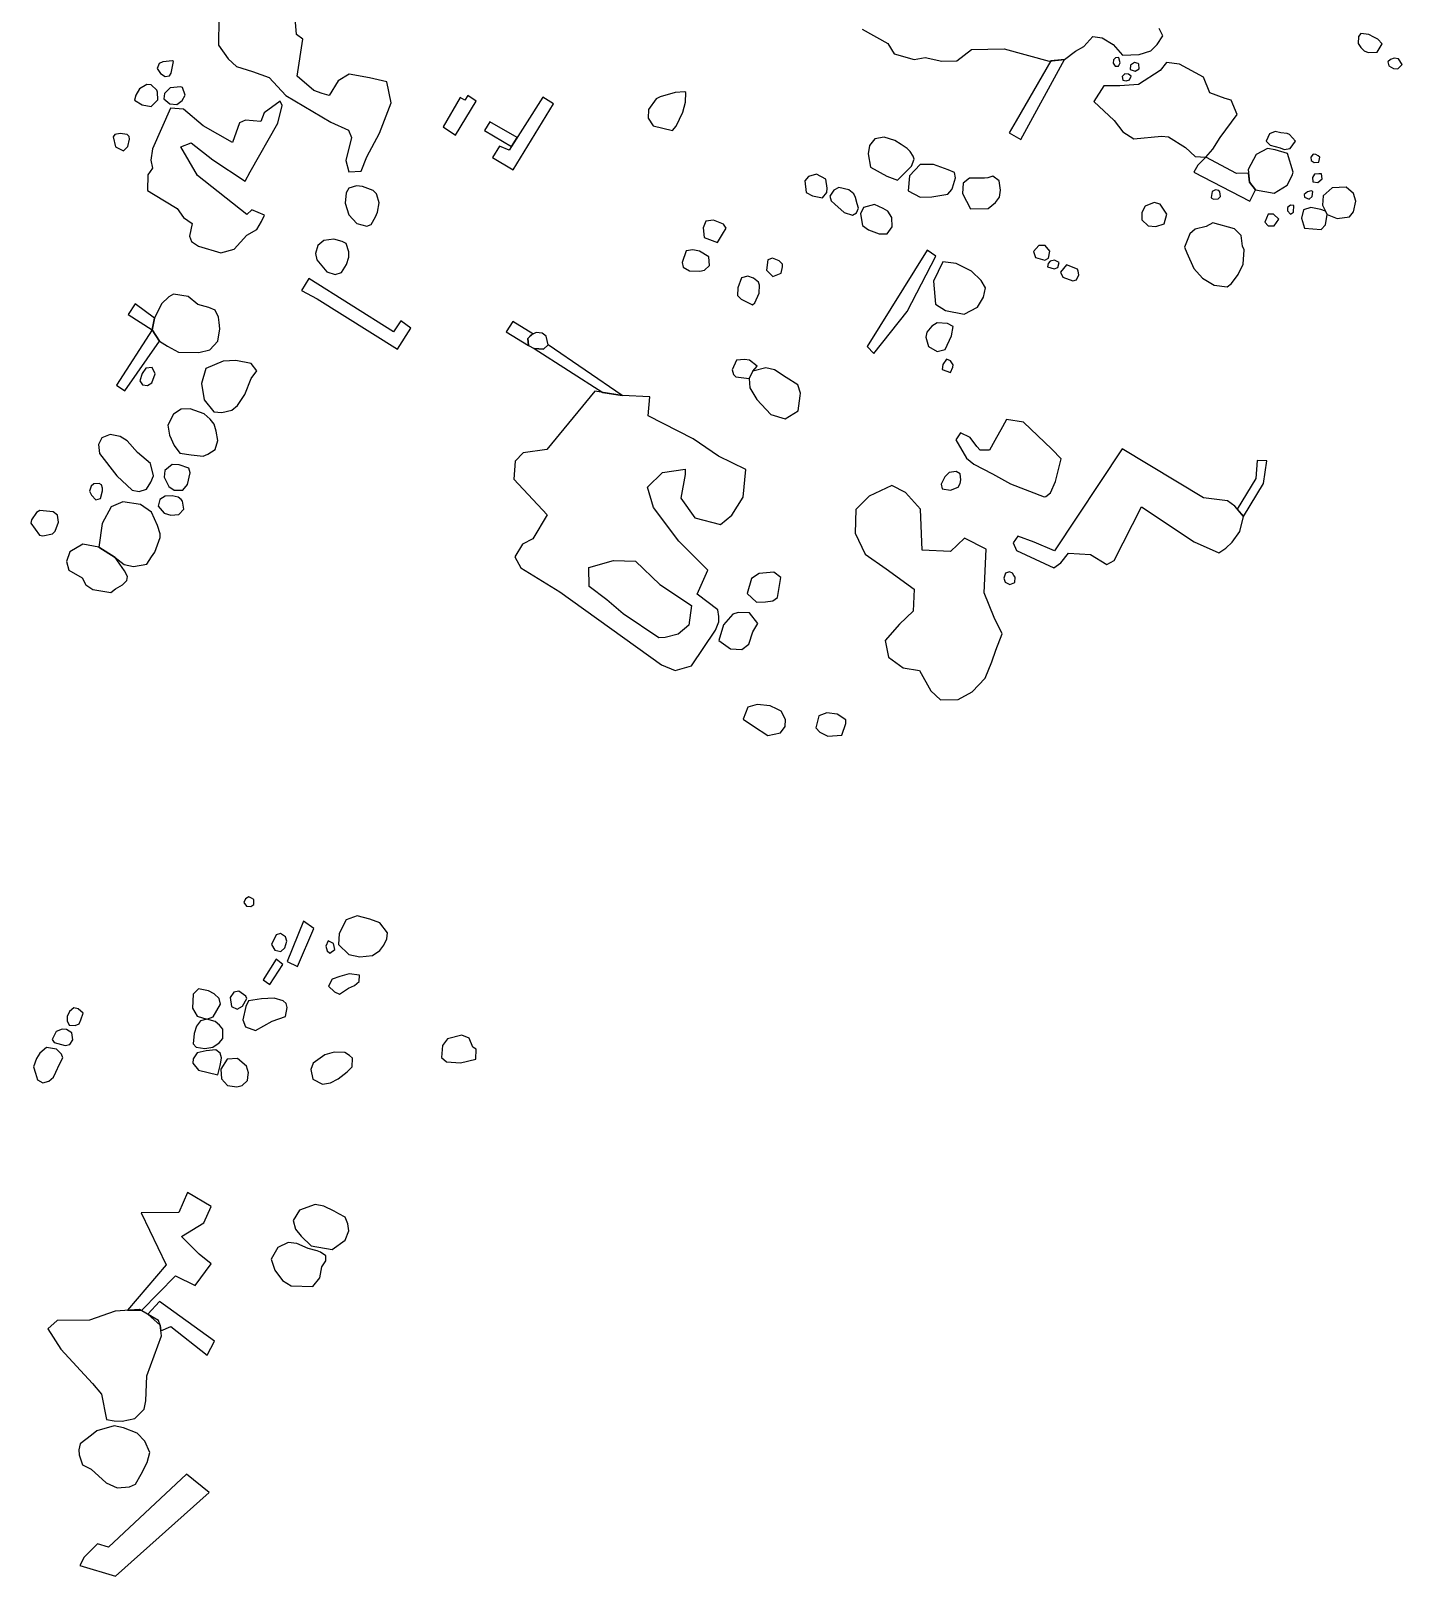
# Model space of a CAD drawing. Extents: x 154 to 1670, y 52 to 1730.
# Drawn here: x 1263.1 to 1669.6, y 278.8 to 736.9 of the extents above; entities that cross this region are included whole.
import ezdxf

# ---------------------------------------------------------------- set-up
doc = ezdxf.new("R2010")
doc.units = 0

msp = doc.modelspace()

# ---------------------------------------------------------------- linework, layer by layer
at = {"layer": ''}
for points in [[(1318.82712, 740.571742), (1318.663447, 732.619647), (1321.609555, 728.611663), (1324.000773, 726.298289), (1328.763248, 724.881124), (1333.705363, 723.064756), (1338.685403, 717.761363), (1351.954864, 709.841203), (1357.194385, 707.44799), (1358.150473, 705.334217), (1356.413946, 698.519846), (1357.348078, 695.090704), (1360.974825, 695.308269), (1360.974825, 695.308269)], [(1360.974825, 695.308269), (1362.651471, 699.571742), (1366.44189, 706.585714), (1369.894984, 715.611663), (1368.581611, 721.811263), (1363.42193, 722.968948), (1357.46185, 724.048788), (1354.172429, 722.118649), (1351.519735, 717.713459), (1349.387998, 718.334217), (1346.9369, 719.192501), (1342.016741, 723.519846), (1343.695383, 734.479926), (1341.863048, 735.815255), (1341.467838, 740.619647)], [(1537.613545, 727.98292), (1541.90097, 731.40807), (1551.605561, 731.543798), (1564.956858, 727.968948), (1569.501769, 728.426034), (1572.79119, 730.875136), (1575.264244, 732.268349), (1577.896978, 735.196493), (1580.685401, 734.797291), (1583.934902, 732.88312), (1585.348076, 731.286313), (1586.683405, 729.711463), (1591.685401, 729.889108), (1595.054663, 731.00288), (1597.008755, 732.855176), (1598.663445, 735.386114), (1597.607557, 737.579726)], [(1509.557657, 737.404078), (1517.108555, 733.136613), (1519.000771, 730.144597), (1524.898974, 728.38811), (1528.166439, 729.004876), (1533.168435, 727.964956), (1537.613545, 727.98292), (1537.613545, 727.98292)], [(1662.178415, 730.629627), (1663.655461, 733.100685), (1662.360052, 734.416054), (1661.184403, 735.014856), (1659.769234, 735.833219), (1657.318136, 736.172541), (1656.621529, 735.276333), (1656.519733, 733.204477), (1657.31614, 731.988908), (1658.332108, 730.990904), (1659.527717, 730.491902), (1662.178415, 730.629627), (1662.178415, 730.629627)], [(1569.501769, 728.426034), (1565.4359, 728.028828), (1555.182407, 710.196493), (1553.128515, 706.709467), (1556.515741, 704.655575), (1569.501769, 728.426034), (1569.501769, 728.426034)], [(1585.545681, 726.443998), (1586.004763, 727.400086), (1585.625521, 728.875136), (1585.386, 729.014856), (1584.589593, 728.915056), (1584.030711, 728.338209), (1583.89099, 727.322241), (1584.487797, 726.404078), (1585.545681, 726.443998), (1585.545681, 726.443998)], [(1669.591589, 726.899088), (1668.475821, 728.613659), (1667.200371, 728.793299), (1666.164443, 728.396094), (1665.40596, 727.699487), (1665.683405, 726.581722), (1666.998775, 725.785315), (1668.294184, 725.683519), (1669.591589, 726.899088), (1669.591589, 726.899088)], [(1304.128517, 723.617651), (1304.627519, 724.376134), (1305.405962, 727.843199), (1305.088597, 728.06276), (1302.198377, 727.765355), (1301.122529, 727.206473), (1300.563647, 725.753379), (1301.477819, 724.256373), (1302.853068, 723.360166), (1304.128517, 723.617651), (1304.128517, 723.617651)], [(1613.513745, 701.835215), (1615.629513, 705.322241), (1620.695381, 712.076732), (1618.883006, 716.382122), (1617.168435, 716.901084), (1612.565641, 718.57773), (1610.735302, 723.202481), (1603.621529, 727.05278), (1599.795182, 727.493898), (1597.82113, 725.122641), (1591.461848, 720.980924), (1585.92093, 720.643599), (1581.196379, 720.58771), (1578.224324, 715.984916), (1584.182407, 710.320245), (1586.79119, 706.990904), (1590.018735, 704.917052), (1598.290192, 705.709467), (1600.322128, 705.469946), (1605.423924, 702.318249), (1608.252268, 699.625635), (1611.360052, 699.505874), (1613.513745, 701.835215), (1613.513745, 701.835215)], [(1588.79119, 722.376134), (1589.290192, 723.491902), (1588.453864, 724.110665), (1587.417936, 724.150585), (1586.639493, 723.354178), (1586.779214, 722.278329), (1587.775222, 722.078728), (1588.79119, 722.376134), (1588.79119, 722.376134)], [(1591.663445, 725.623639), (1591.523725, 727.038808), (1591.30616, 727.258369), (1590.308156, 727.55777), (1589.112547, 726.761363), (1589.012747, 725.465954), (1590.487797, 724.986912), (1591.663445, 725.623639), (1591.663445, 725.623639)], [(1300.677419, 716.424038), (1300.619535, 718.757371), (1300.399974, 719.314257), (1298.72732, 720.891104), (1297.43191, 720.990904), (1295.238298, 719.695495), (1294.160453, 717.843199), (1293.841092, 716.328229), (1296.092589, 714.9929), (1298.723328, 714.491902), (1300.677419, 716.424038), (1300.677419, 716.424038)], [(1307.912948, 716.282321), (1308.849076, 717.835215), (1308.014745, 720.088708), (1307.535703, 720.288309), (1304.326122, 719.990904), (1302.671431, 718.338209), (1302.531711, 716.803279), (1304.304166, 715.306273), (1306.336102, 715.046792), (1307.912948, 716.282321), (1307.912948, 716.282321)], [(1323.336102, 672.228429), (1327.144485, 676.292301), (1330.034705, 678.044796), (1331.491791, 680.356174), (1332.330114, 682.268349), (1328.543687, 683.845196), (1327.128517, 682.489906), (1312.443886, 693.996892), (1307.525723, 702.509866), (1310.555663, 703.705475), (1317.010753, 698.699487), (1326.653467, 692.336213), (1328.090593, 695.144597), (1336.290194, 709.531822), (1337.547679, 714.751383), (1337.030713, 716.086712), (1332.264246, 712.621643), (1331.286202, 710.010864), (1326.683407, 710.451982), (1324.928916, 709.595695), (1322.833108, 703.777331), (1314.106561, 708.725435), (1308.350074, 713.671543), (1304.483807, 713.950984), (1299.096581, 701.897092), (1298.655463, 698.58771), (1299.172429, 696.156573), (1297.77722, 694.244397), (1297.673427, 689.539806), (1299.447878, 688.463958), (1306.479815, 684.234417), (1308.29219, 681.543798), (1310.883008, 679.787311), (1310.104565, 676.020844), (1310.741292, 674.505874), (1312.813148, 673.110665), (1319.348078, 671.054776), (1323.336102, 672.228429), (1323.336102, 672.228429)], [(1395.066641, 716.038808), (1392.575623, 717.773339), (1391.739296, 716.318249), (1390.324126, 717.196493), (1385.296182, 708.410066), (1388.942888, 705.937012), (1395.066641, 716.038808), (1395.066641, 716.038808)], [(1418.046679, 715.248389), (1414.839094, 717.244397), (1404.865042, 701.563758), (1401.974823, 702.681523), (1399.90097, 699.334217), (1406.058655, 695.663559), (1418.046679, 715.248389), (1418.046679, 715.248389)], [(1454.3361, 708.673539), (1456.389992, 712.837211), (1457.188395, 715.787311), (1457.230312, 718.677531), (1456.990791, 718.797291), (1454.080611, 718.639607), (1449.655461, 717.386114), (1448.479813, 716.767351), (1446.166439, 713.599687), (1446.044683, 711.008868), (1447.599573, 708.777331), (1453.318136, 707.39809), (1454.3361, 708.673539), (1454.3361, 708.673539)], [(1291.861052, 702.657571), (1292.360054, 704.809267), (1292.182409, 705.627631), (1291.603567, 706.186513), (1289.591591, 706.525834), (1287.9369, 706.166553), (1287.457858, 705.489906), (1288.134505, 702.559766), (1290.545683, 701.362162), (1291.861052, 702.657571), (1291.861052, 702.657571)], [(1407.238296, 705.290305), (1399.108555, 709.937012), (1397.513745, 707.386114), (1405.523725, 702.579726), (1407.238296, 705.290305), (1407.238296, 705.290305)], [(1524.164443, 696.799287), (1524.942886, 698.891104), (1524.605561, 699.749387), (1523.769234, 701.144597), (1522.89099, 702.000884), (1521.078615, 703.258369), (1519.22632, 704.436014), (1516.036699, 705.434018), (1513.30616, 704.877132), (1511.691389, 702.964956), (1511.252268, 700.434018), (1512.006759, 696.545794), (1516.829114, 693.793299), (1519.976819, 692.615655), (1524.164443, 696.799287), (1524.164443, 696.799287)], [(1636.453864, 702.00288), (1637.232308, 703.158569), (1637.970831, 704.214457), (1636.216339, 706.228429), (1635.479813, 706.46795), (1633.685401, 706.669547), (1631.932906, 707.048788), (1630.318136, 706.332221), (1629.340092, 704.180525), (1630.475821, 702.98292), (1633.443884, 702.204477), (1634.659453, 701.765355), (1636.453864, 702.00288), (1636.453864, 702.00288)], [(1635.511749, 691.182521), (1637.048675, 693.990904), (1637.268236, 694.986912), (1635.635501, 700.549786), (1631.948874, 701.667551), (1629.657457, 701.986912), (1626.328116, 700.234417), (1623.914942, 695.771343), (1624.352068, 692.024836), (1626.144483, 689.751383), (1631.683405, 688.753379), (1635.511749, 691.182521), (1635.511749, 691.182521)], [(1530.158455, 687.727431), (1534.942886, 688.541802), (1536.098575, 689.877132), (1536.278216, 690.356174), (1537.158455, 693.304277), (1536.879014, 694.919048), (1535.046679, 695.737411), (1530.661449, 697.274337), (1526.755262, 697.296293), (1523.525721, 693.889108), (1523.204363, 689.525834), (1526.75127, 687.649587), (1530.158455, 687.727431), (1530.158455, 687.727431)], [(1626.144483, 689.751383), (1624.352068, 692.024836), (1624.054663, 694.715455), (1620.545681, 694.617651), (1611.360052, 699.505874), (1608.988795, 697.054776), (1607.81115, 695.06276), (1624.487797, 686.424038), (1626.144483, 689.751383), (1626.144483, 689.751383)], [(1644.863046, 697.97294), (1645.182407, 699.46795), (1644.723326, 699.827231), (1644.026719, 700.226433), (1643.270232, 700.306273), (1642.571629, 699.489906), (1642.611549, 698.432022), (1643.547677, 697.895096), (1644.863046, 697.97294), (1644.863046, 697.97294)], [(1499.088595, 689.018848), (1499.188395, 690.294297), (1498.79119, 692.984916), (1495.962846, 694.461962), (1493.629513, 693.725435), (1492.493785, 692.469946), (1492.91095, 689.00288), (1494.783206, 688.004876), (1497.793186, 687.366154), (1499.088595, 689.018848), (1499.088595, 689.018848)], [(1546.898974, 684.232421), (1549.032707, 686.044796), (1550.228316, 687.617651), (1550.569633, 689.631623), (1550.092587, 692.442002), (1548.218335, 693.877132), (1546.803166, 693.380126), (1545.827118, 693.240405), (1541.382008, 693.202481), (1539.427916, 691.789307), (1539.308156, 688.679527), (1541.677417, 684.194497), (1546.898974, 684.232421), (1546.898974, 684.232421)], [(1645.936898, 693.050784), (1645.697377, 694.485914), (1644.94089, 694.545794), (1643.585601, 694.406074), (1643.046679, 693.469946), (1643.126519, 692.154577), (1644.659453, 691.994896), (1645.936898, 693.050784), (1645.936898, 693.050784)], [(1363.976821, 679.461962), (1365.234306, 681.733419), (1365.813148, 683.188509), (1366.37203, 685.939008), (1365.655463, 688.270345), (1365.535703, 688.549786), (1364.519735, 689.545794), (1361.39199, 690.803279), (1359.577619, 690.925036), (1357.346082, 690.268349), (1356.527719, 688.87314), (1356.246282, 685.783319), (1357.36205, 682.416054), (1359.711351, 679.843199), (1362.681411, 679.044796), (1363.976821, 679.461962), (1363.976821, 679.461962)], [(1507.835102, 682.917052), (1508.393984, 684.370146), (1508.054663, 685.665555), (1507.577617, 687.499886), (1507.100571, 688.55777), (1505.605561, 689.733419), (1502.617537, 690.451982), (1501.162447, 689.715455), (1499.984803, 687.86316), (1500.302168, 686.50787), (1501.397976, 685.489906), (1504.208355, 683.076732), (1506.659453, 682.298289), (1507.835102, 682.917052), (1507.835102, 682.917052)], [(1615.020731, 687.126633), (1615.779214, 687.843199), (1615.561649, 689.158569), (1615.222328, 689.57773), (1614.22632, 689.777331), (1613.248276, 689.300285), (1612.948874, 687.465954), (1613.028715, 687.426034), (1613.725322, 687.006872), (1615.020731, 687.126633), (1615.020731, 687.126633)], [(1642.924922, 687.829227), (1643.124523, 689.264357), (1642.645481, 689.463958), (1641.549673, 689.166553), (1640.513745, 688.430026), (1640.611549, 687.611663), (1642.066639, 687.05278), (1642.924922, 687.829227), (1642.924922, 687.829227)], [(1654.042687, 681.765355), (1655.138495, 683.280325), (1655.879014, 686.42803), (1655.222328, 688.661563), (1653.010751, 690.595695), (1648.865042, 690.41805), (1646.192387, 688.026832), (1645.952866, 685.198489), (1647.386, 682.465954), (1650.294184, 681.328229), (1654.042687, 681.765355), (1654.042687, 681.765355)], [(1516.918934, 676.753379), (1518.39598, 678.805275), (1518.278216, 681.615655), (1517.162447, 683.410066), (1515.767238, 684.228429), (1513.138495, 685.384118), (1509.928914, 684.569746), (1509.010751, 682.675535), (1509.587597, 679.248389), (1511.399972, 677.911064), (1514.567637, 676.735415), (1516.918934, 676.753379), (1516.918934, 676.753379)], [(1599.014743, 679.741403), (1599.873026, 682.609667), (1597.84109, 685.481922), (1596.126519, 686.020844), (1593.39598, 684.905076), (1592.477817, 683.01286), (1592.477817, 680.919048), (1594.270232, 679.084716), (1596.581609, 678.944996), (1599.014743, 679.741403), (1599.014743, 679.741403)], [(1633.014743, 681.098689), (1631.421928, 682.533818), (1629.867038, 682.595695), (1628.928914, 680.184517), (1629.845082, 679.126633), (1631.619533, 679.086712), (1633.014743, 681.098689), (1633.014743, 681.098689)], [(1637.421928, 683.128629), (1637.501769, 685.102681), (1636.485801, 685.242401), (1635.627517, 684.545794), (1635.587597, 683.50787), (1636.543685, 682.611663), (1637.421928, 683.128629), (1637.421928, 683.128629)], [(1646.926918, 679.41805), (1647.386, 682.465954), (1646.869034, 683.443998), (1645.513745, 683.90308), (1642.503765, 684.521842), (1640.352068, 683.845196), (1639.75127, 681.354178), (1640.687397, 678.384118), (1645.589593, 678.0428), (1646.926918, 679.41805), (1646.926918, 679.41805)], [(1468.110551, 676.619647), (1469.208355, 678.392102), (1468.372028, 679.607671), (1465.481809, 680.745395), (1463.150471, 680.44799), (1462.391988, 678.515854), (1462.669433, 675.665555), (1466.635501, 674.208469), (1468.110551, 676.619647), (1468.110551, 676.619647)], [(1618.974823, 662.01286), (1621.008755, 664.721443), (1622.505761, 667.711463), (1622.727318, 671.974936), (1622.248276, 673.03282), (1621.91095, 676.280325), (1619.88101, 678.194497), (1613.463844, 679.97294), (1611.529713, 678.956972), (1608.220332, 678.08272), (1606.625521, 676.687511), (1605.108555, 672.821243), (1605.805162, 671.126633), (1607.877018, 666.422042), (1610.42592, 663.631623), (1613.892986, 661.51785), (1617.719334, 661.056772), (1618.974823, 662.01286), (1618.974823, 662.01286)], [(1355.120533, 665.316253), (1356.657459, 667.607671), (1357.376022, 669.799287), (1357.356062, 671.374138), (1356.539695, 673.885116), (1355.344086, 674.483918), (1352.892988, 675.162561), (1349.922928, 674.745395), (1348.128517, 673.292301), (1347.469834, 670.941004), (1347.887, 668.986912), (1350.815144, 665.51785), (1353.246282, 664.659567), (1355.120533, 665.316253), (1355.120533, 665.316253)], [(1462.763246, 665.919048), (1464.280212, 667.332221), (1464.020731, 669.944996), (1461.332108, 671.639607), (1459.320132, 672.038808), (1457.32612, 671.681523), (1456.188395, 668.274337), (1456.485801, 666.899088), (1458.300172, 665.721443), (1461.407956, 665.679527), (1462.763246, 665.919048), (1462.763246, 665.919048)], [(1485.543685, 665.050784), (1485.942886, 666.96296), (1485.922926, 667.741403), (1484.906958, 668.737411), (1482.974823, 669.495894), (1481.579613, 668.998888), (1481.120531, 665.968948), (1482.992787, 664.094697), (1485.543685, 665.050784), (1485.543685, 665.050784)], [(1522.847078, 653.671543), (1531.40596, 670.068748), (1528.835102, 671.92304), (1511.002767, 643.334217), (1513.014743, 641.260365), (1522.847078, 653.671543), (1522.847078, 653.671543)], [(1564.729314, 669.553778), (1565.148475, 671.565754), (1563.753266, 673.242401), (1561.94089, 673.282321), (1560.34608, 671.529826), (1560.942886, 669.735415), (1563.631509, 668.917052), (1564.729314, 669.553778), (1564.729314, 669.553778)], [(1567.537697, 666.723439), (1567.936898, 668.196493), (1567.697377, 668.336213), (1566.501769, 668.935016), (1565.22632, 668.597691), (1564.647477, 667.919048), (1564.427916, 666.92304), (1566.401968, 666.344198), (1567.537697, 666.723439), (1567.537697, 666.723439)], [(1543.675421, 654.974936), (1545.449872, 658.004876), (1546.108555, 660.733419), (1544.815142, 662.927032), (1541.906958, 665.619647), (1537.423924, 667.95298), (1533.417936, 668.434018), (1530.665441, 662.735415), (1531.218335, 655.839207), (1534.248276, 653.984916), (1539.767238, 652.925036), (1543.675421, 654.974936), (1543.675421, 654.974936)], [(1573.056659, 663.112661), (1573.715341, 664.54779), (1573.575621, 665.623639), (1573.37602, 666.280325), (1570.068635, 667.57773), (1568.294184, 665.326233), (1569.030711, 663.871144), (1571.94089, 662.753379), (1573.056659, 663.112661), (1573.056659, 663.112661)], [(1375.739294, 648.763359), (1372.77123, 650.897092), (1370.537697, 647.709467), (1345.513747, 663.46795), (1343.260254, 659.960964), (1347.920932, 657.48791), (1371.77123, 642.50787), (1375.739294, 648.763359), (1375.739294, 648.763359)], [(1477.687397, 656.244397), (1478.982807, 659.114657), (1479.044683, 661.525834), (1478.785202, 662.362162), (1477.312148, 663.639607), (1475.597577, 664.158569), (1473.745282, 663.681523), (1472.707357, 660.771343), (1472.565641, 658.440006), (1473.641489, 657.344198), (1476.968834, 655.687511), (1477.687397, 656.244397), (1477.687397, 656.244397)], [(1299.72732, 651.731423), (1294.010753, 655.960964), (1291.914944, 652.851184), (1299.008757, 648.244397), (1299.72732, 651.731423), (1299.72732, 651.731423)], [(1316.124525, 642.316253), (1318.497779, 644.946992), (1319.078617, 648.573738), (1318.861052, 650.426034), (1318.681411, 652.040804), (1317.705363, 654.074736), (1315.793188, 654.8931), (1312.585603, 655.751383), (1309.695383, 658.164557), (1305.39199, 658.805275), (1304.016741, 658.046792), (1301.763248, 656.016852), (1299.72732, 651.731423), (1299.008757, 648.244397), (1301.258258, 644.895096), (1303.569635, 643.459966), (1306.85706, 641.643599), (1312.8371, 641.521842), (1316.124525, 642.316253), (1316.124525, 642.316253)], [(1410.437896, 645.677531), (1411.912946, 647.050784), (1405.914942, 650.721443), (1403.96085, 647.653579), (1410.635501, 643.643599), (1410.437896, 645.677531), (1410.437896, 645.677531)], [(1301.258258, 644.895096), (1299.008757, 648.244397), (1288.437898, 631.887112), (1290.94688, 630.152581), (1301.258258, 644.895096), (1301.258258, 644.895096)], [(1416.41594, 643.839207), (1415.819134, 646.392102), (1414.703365, 647.328229), (1412.908954, 647.52783), (1411.274224, 646.733419), (1410.437896, 645.677531), (1410.635501, 643.643599), (1412.268236, 642.785315), (1415.098575, 642.545794), (1416.41594, 643.839207), (1416.41594, 643.839207)], [(1534.082607, 642.443998), (1535.976819, 646.489906), (1536.477817, 649.260365), (1534.843086, 650.196493), (1531.735302, 650.338209), (1530.218335, 649.342201), (1528.703365, 647.569746), (1528.403964, 646.074736), (1529.140491, 643.384118), (1531.709353, 641.887112), (1534.082607, 642.443998), (1534.082607, 642.443998)], [(1416.41594, 643.839207), (1415.098575, 642.545794), (1412.268236, 642.785315), (1432.651469, 629.681523), (1438.350072, 628.801283), (1416.41594, 643.839207), (1416.41594, 643.839207)], [(1298.960852, 632.579726), (1299.958856, 635.230425), (1299.042689, 637.08272), (1297.168437, 636.944996), (1296.052669, 635.352182), (1295.334106, 633.158569), (1296.130513, 631.943), (1297.665443, 631.803279), (1298.960852, 632.579726), (1298.960852, 632.579726)], [(1322.673427, 624.416054), (1324.368038, 625.889108), (1326.521731, 629.096693), (1328.378018, 633.839207), (1330.072629, 636.090704), (1328.360054, 638.284317), (1323.8371, 639.144597), (1320.130513, 638.946992), (1314.986801, 636.817251), (1313.709355, 632.372142), (1314.423926, 627.529826), (1317.35207, 623.960964), (1319.643487, 623.739407), (1322.673427, 624.416054), (1322.673427, 624.416054)], [(1477.138495, 635.976932), (1478.354064, 637.489906), (1476.164443, 639.284317), (1474.649473, 639.505874), (1472.25626, 639.306273), (1470.96085, 636.43801), (1471.358056, 635.06276), (1472.074623, 634.304277), (1475.980811, 633.865156), (1477.138495, 635.976932), (1477.138495, 635.976932)], [(1490.545681, 624.270345), (1491.146479, 628.735415), (1491.22632, 629.491902), (1490.409952, 631.96296), (1487.002767, 634.178529), (1483.495781, 636.451982), (1480.924922, 637.010864), (1477.138495, 635.976932), (1475.980811, 633.865156), (1476.218335, 631.034816), (1478.270232, 627.585714), (1482.493785, 623.178529), (1486.737298, 621.941004), (1490.545681, 624.270345), (1490.545681, 624.270345)], [(1536.391988, 637.182521), (1536.451868, 637.939008), (1535.755262, 639.134617), (1534.539693, 639.553778), (1533.441888, 638.040804), (1533.282208, 636.505874), (1535.713345, 635.647591), (1536.391988, 637.182521), (1536.391988, 637.182521)], [(1458.896978, 548.711463), (1466.058655, 559.230425), (1467.036699, 561.761363), (1467.016739, 563.336213), (1466.719334, 565.230425), (1460.621529, 569.897092), (1463.795182, 577.068748), (1455.210351, 585.643599), (1447.621529, 595.593699), (1445.91095, 601.593699), (1450.31614, 605.994896), (1457.074623, 607.008868), (1457.072627, 605.354178), (1455.793186, 598.41805), (1459.877018, 592.51785), (1467.567637, 590.559766), (1470.839094, 593.34819), (1474.210351, 598.649587), (1475.070631, 606.919048), (1466.92093, 610.829227), (1459.449872, 615.954976), (1446.060651, 622.759367), (1446.621529, 628.37813), (1438.350072, 628.801283), (1430.260252, 630.060764), (1416.060651, 612.809267), (1409.064643, 611.835215), (1406.631509, 609.386114), (1406.290192, 603.964956), (1416.150471, 593.475934), (1411.92093, 586.344198), (1408.87103, 584.711463), (1406.517737, 580.944996), (1408.350072, 577.675535), (1419.924922, 570.653579), (1450.008755, 548.994896), (1454.074623, 547.278329), (1458.896978, 548.711463), (1458.896978, 548.711463)], [(1315.511751, 611.426034), (1317.725324, 612.799287), (1318.463846, 615.509866), (1317.986801, 618.220445), (1317.370034, 620.352182), (1316.194385, 621.809267), (1314.44189, 623.404078), (1310.316142, 624.861164), (1307.665443, 624.723439), (1305.374026, 623.288309), (1303.637499, 620.000884), (1304.134505, 617.030824), (1305.507759, 613.960964), (1307.280214, 611.667551), (1310.589595, 611.248389), (1314.176421, 610.847192), (1315.511751, 611.426034), (1315.511751, 611.426034)], [(1563.994783, 598.841203), (1565.370032, 599.956972), (1566.847078, 603.304277), (1568.505761, 610.000884), (1565.755262, 612.931024), (1557.350072, 620.889108), (1552.328116, 621.667551), (1551.130511, 619.515854), (1548.877018, 615.511862), (1547.260252, 612.621643), (1544.549673, 612.583718), (1543.553665, 613.659567), (1541.583605, 616.372142), (1538.653465, 617.769347), (1537.338096, 615.617651), (1540.483805, 610.254377), (1542.655461, 608.440006), (1548.154463, 605.545794), (1553.453864, 602.613659), (1563.457856, 598.783319), (1563.994783, 598.841203), (1563.994783, 598.841203)], [(1297.370034, 601.030824), (1298.667439, 603.102681), (1299.423926, 605.034816), (1298.509755, 608.603679), (1294.685403, 611.935016), (1291.637499, 615.344198), (1289.565643, 616.659567), (1286.535703, 617.200485), (1284.084605, 616.244397), (1283.166441, 614.332221), (1283.463846, 611.661563), (1288.523727, 604.960964), (1293.124525, 600.773339), (1295.136501, 600.354178), (1297.370034, 601.030824), (1297.370034, 601.030824)], [(1568.449872, 579.168549), (1570.723326, 582.096693), (1577.240292, 581.695495), (1582.022727, 578.683519), (1584.274224, 579.877132), (1592.294184, 595.777331), (1607.914942, 585.465954), (1615.22632, 582.194497), (1617.340092, 583.50787), (1619.194383, 585.360166), (1621.507757, 588.44799), (1622.527717, 592.93302), (1619.976819, 596.00288), (1617.785202, 597.599687), (1610.73131, 598.459966), (1586.583605, 612.980924), (1566.497777, 582.717451), (1560.499773, 585.350186), (1555.657457, 587.146593), (1554.282208, 585.174537), (1555.278216, 582.88312), (1566.31614, 577.695495), (1568.449872, 579.168549), (1568.449872, 579.168549)], [(1628.491789, 602.675535), (1629.471829, 609.432022), (1626.601569, 609.511862), (1626.200371, 604.190505), (1620.735302, 595.106673), (1622.527717, 592.93302), (1628.491789, 602.675535), (1628.491789, 602.675535)], [(1309.467838, 602.440006), (1310.268238, 605.927032), (1309.948876, 607.302281), (1307.020733, 608.260365), (1304.94688, 608.342201), (1302.833108, 606.607671), (1302.593587, 604.555774), (1303.92692, 601.845196), (1305.521731, 600.727431), (1308.132509, 600.705475), (1309.467838, 602.440006), (1309.467838, 602.440006)], [(1538.026719, 601.665555), (1538.605561, 602.761363), (1538.725322, 603.777331), (1538.587597, 605.631623), (1537.411948, 606.230425), (1535.280212, 605.990904), (1534.042687, 604.677531), (1532.984803, 602.545794), (1533.224324, 601.188509), (1535.735302, 600.749387), (1538.026719, 601.665555), (1538.026719, 601.665555)], [(1283.697379, 598.228429), (1284.356062, 600.539806), (1284.356062, 601.316253), (1284.036701, 602.332221), (1283.340094, 602.751383), (1281.745284, 602.653579), (1280.908956, 601.956972), (1280.429914, 600.481922), (1281.026721, 599.226433), (1282.320134, 597.909068), (1283.697379, 598.228429), (1283.697379, 598.228429)], [(1538.014743, 538.725435), (1542.142487, 540.994896), (1545.95087, 545.058768), (1548.006759, 549.861164), (1549.144483, 553.268349), (1551.060651, 558.190505), (1548.651469, 563.034816), (1545.665441, 570.350186), (1546.270232, 583.266353), (1539.892986, 586.51785), (1535.665441, 582.533818), (1527.31614, 582.956972), (1526.803166, 595.074736), (1522.362048, 600.078728), (1518.27622, 602.154577), (1511.599573, 598.948988), (1507.631509, 594.984916), (1507.487797, 587.968948), (1510.374024, 581.809267), (1516.589593, 577.461962), (1524.976819, 571.35817), (1524.675421, 564.901084), (1520.547677, 560.976932), (1516.320132, 556.136613), (1517.294184, 551.232421), (1521.677417, 548.040804), (1526.479813, 547.302281), (1529.924922, 541.280325), (1532.773226, 538.609667), (1538.014743, 538.725435), (1538.014743, 538.725435)], [(1297.497779, 578.829227), (1298.875024, 580.980924), (1299.791192, 582.414058), (1301.407958, 586.719447), (1301.370034, 587.775335), (1300.593587, 590.286313), (1298.801172, 594.214457), (1295.613547, 596.44799), (1290.31215, 597.308269), (1286.845084, 595.755375), (1284.250274, 590.833219), (1283.230314, 583.897092), (1288.072629, 580.807271), (1290.761252, 578.751383), (1293.511751, 578.0927), (1297.497779, 578.829227), (1297.497779, 578.829227)], [(1306.972829, 593.571742), (1308.427918, 595.086712), (1308.070633, 597.51785), (1307.631511, 597.956972), (1306.735304, 598.673539), (1305.002769, 599.112661), (1302.869036, 598.954976), (1301.354066, 597.958968), (1300.855064, 595.966952), (1302.607559, 593.95298), (1304.561651, 593.294297), (1306.972829, 593.571742), (1306.972829, 593.571742)], [(1269.501771, 587.791303), (1270.258258, 588.58771), (1271.256262, 591.258369), (1270.998777, 593.312261), (1269.643487, 594.36815), (1265.77722, 594.669547), (1264.721332, 594.0927), (1263.224326, 591.980924), (1263.084605, 590.96296), (1265.673427, 587.453978), (1266.651471, 587.174537), (1269.501771, 587.791303), (1269.501771, 587.791303)], [(1288.126521, 571.499886), (1290.200373, 572.713459), (1291.495783, 573.929028), (1291.75726, 575.164557), (1290.801172, 576.859168), (1288.072629, 580.807271), (1283.230314, 583.897092), (1278.447878, 584.737411), (1274.579615, 582.48791), (1273.621531, 579.55777), (1274.298178, 577.046792), (1278.264246, 574.793299), (1279.378018, 572.639607), (1281.469834, 571.342201), (1286.751272, 570.404078), (1288.126521, 571.499886), (1288.126521, 571.499886)], [(1449.2363, 556.946992), (1438.715341, 564.108669), (1433.835102, 568.256373), (1428.635501, 572.224437), (1428.499773, 577.825235), (1435.815142, 579.85318), (1442.332108, 579.731423), (1449.581609, 572.811263), (1458.926918, 566.58771), (1458.146479, 560.749387), (1454.976819, 558.100685), (1451.088595, 557.086712), (1449.2363, 556.946992), (1449.2363, 556.946992)], [(1480.85107, 567.613659), (1483.022727, 567.950984), (1484.437896, 568.946992), (1485.397976, 574.827231), (1483.2862, 576.402082), (1478.94089, 576.044796), (1476.709353, 574.511862), (1475.429912, 570.088708), (1478.240292, 567.555774), (1480.85107, 567.613659), (1480.85107, 567.613659)], [(1554.775222, 573.356174), (1554.835102, 574.911064), (1554.495781, 575.40807), (1554.138495, 576.186513), (1553.182407, 576.565754), (1552.024723, 576.108669), (1551.545681, 574.633619), (1551.924922, 573.515854), (1553.340092, 572.779327), (1554.775222, 573.356174), (1554.775222, 573.356174)], [(1475.88101, 555.080724), (1477.118535, 558.727431), (1478.575621, 561.256373), (1476.084603, 564.36815), (1472.717337, 564.469946), (1471.202367, 563.950984), (1468.449872, 560.803279), (1467.032707, 556.140605), (1470.439892, 553.687511), (1473.807158, 553.50787), (1475.88101, 555.080724), (1475.88101, 555.080724)], [(1485.334104, 528.847192), (1486.671429, 530.659567), (1486.83111, 532.713459), (1485.537697, 535.184517), (1484.362048, 535.783319), (1482.230312, 536.841203), (1478.384004, 537.202481), (1475.593585, 536.386114), (1474.25626, 532.879128), (1477.324124, 530.825235), (1481.587597, 527.9929), (1485.334104, 528.847192), (1485.334104, 528.847192)], [(1503.451868, 528.120645), (1504.689393, 531.607671), (1504.649473, 532.663559), (1502.138495, 534.320245), (1499.090591, 534.779327), (1496.637497, 533.803279), (1495.819134, 530.316253), (1496.934902, 528.960964), (1499.30616, 527.86316), (1503.451868, 528.120645), (1503.451868, 528.120645)], [(1329.176419, 477.964956), (1329.136499, 479.380126), (1328.439892, 479.779327), (1327.72133, 480.198489), (1326.745282, 479.621643), (1326.24628, 478.505874), (1326.982807, 477.46795), (1328.258256, 477.288309), (1329.176419, 477.964956), (1329.176419, 477.964956)], [(1346.948874, 470.781323), (1343.92093, 472.974936), (1339.072627, 461.018848), (1342.140491, 459.503878), (1346.948874, 470.781323), (1346.948874, 470.781323)], [(1364.344084, 462.781323), (1366.577617, 464.234417), (1367.695381, 465.829227), (1368.611549, 467.721443), (1368.813146, 469.513858), (1366.481809, 472.525834), (1363.553665, 473.563758), (1359.827118, 474.521842), (1356.557657, 473.36815), (1354.481809, 469.362162), (1354.322128, 466.014856), (1357.370032, 463.122641), (1360.617537, 462.443998), (1364.344084, 462.781323), (1364.344084, 462.781323)], [(1338.3361, 465.086712), (1338.934902, 467.038808), (1338.597577, 468.334217), (1337.062647, 469.352182), (1335.747278, 468.93302), (1334.451868, 466.064756), (1335.40596, 464.390106), (1337.160451, 464.030824), (1338.3361, 465.086712), (1338.3361, 465.086712)], [(1353.164443, 464.599687), (1352.827118, 466.334217), (1351.252268, 467.172541), (1350.473825, 465.51785), (1350.892986, 464.202481), (1351.709353, 463.503878), (1353.164443, 464.599687), (1353.164443, 464.599687)], [(1337.817138, 460.142601), (1335.783206, 461.699487), (1331.934902, 455.601683), (1333.946878, 454.226433), (1337.817138, 460.142601), (1337.817138, 460.142601)], [(1357.284204, 453.098689), (1358.998775, 453.875136), (1360.393984, 455.068748), (1360.515741, 456.96296), (1357.46584, 457.342201), (1354.675421, 456.52783), (1352.421928, 455.771343), (1351.2862, 453.659567), (1353.138495, 452.044796), (1354.553665, 451.326233), (1357.284204, 453.098689), (1357.284204, 453.098689)], [(1317.100571, 444.647591), (1318.178415, 446.521842), (1319.314144, 448.394098), (1318.877018, 450.048788), (1317.403964, 451.404078), (1315.769234, 452.362162), (1312.739294, 452.901084), (1311.184403, 451.308269), (1310.942886, 447.182521), (1312.358056, 444.789307), (1315.206359, 443.911064), (1317.100571, 444.647591), (1317.100571, 444.647591)], [(1325.79119, 447.813259), (1327.148475, 450.004876), (1326.789194, 450.781323), (1324.717337, 452.178529), (1323.202367, 451.919048), (1322.126519, 450.346194), (1322.543685, 447.715455), (1324.216339, 446.937012), (1325.79119, 447.813259), (1325.79119, 447.813259)], [(1334.639493, 443.284317), (1338.605561, 444.717451), (1339.044683, 447.42803), (1338.767238, 448.523838), (1337.89099, 449.400086), (1335.180411, 450.140605), (1331.413944, 449.96296), (1327.625521, 449.346194), (1326.849074, 447.693499), (1325.928914, 443.707471), (1326.705361, 441.633619), (1329.715341, 440.575734), (1334.639493, 443.284317), (1334.639493, 443.284317)], [(1277.358056, 442.515854), (1277.857058, 443.731423), (1278.535701, 445.663559), (1277.062647, 446.941004), (1275.807158, 447.280325), (1274.529713, 446.164557), (1273.813146, 444.749387), (1273.79119, 443.434018), (1274.409952, 442.178529), (1276.202367, 442.058768), (1277.358056, 442.515854), (1277.358056, 442.515854)], [(1274.585601, 436.39809), (1275.483805, 437.773339), (1275.244284, 439.907072), (1273.611549, 440.86316), (1272.31614, 440.964956), (1270.601569, 440.268349), (1269.403964, 437.917052), (1270.000771, 436.998888), (1273.230312, 436.160565), (1274.585601, 436.39809), (1274.585601, 436.39809)], [(1317.036699, 435.599687), (1318.87103, 436.875136), (1319.946878, 438.208469), (1319.968834, 440.919048), (1319.012747, 442.176533), (1317.677417, 443.232421), (1315.206359, 443.911064), (1313.354064, 443.434018), (1312.156459, 441.861164), (1311.437896, 439.649587), (1311.2363, 436.639607), (1312.094583, 435.661563), (1314.625521, 435.242401), (1317.036699, 435.599687), (1317.036699, 435.599687)], [(1268.401968, 425.579726), (1269.777218, 426.775335), (1270.515741, 428.190505), (1271.553665, 430.581722), (1272.549673, 432.473938), (1272.172427, 433.589706), (1270.717337, 435.024836), (1267.689393, 435.485914), (1265.775222, 433.87314), (1264.737298, 432.258369), (1263.879014, 429.827231), (1264.4359, 427.8931), (1264.992787, 425.941004), (1266.627517, 425.00288), (1268.401968, 425.579726), (1268.401968, 425.579726)], [(1394.94089, 432.03282), (1395.122527, 435.00288), (1394.086599, 435.639607), (1393.050671, 438.312261), (1390.879014, 439.190505), (1386.593585, 438.094697), (1385.058655, 436.142601), (1384.837098, 432.535814), (1386.312148, 431.280325), (1390.417936, 430.939008), (1394.94089, 432.03282), (1394.94089, 432.03282)], [(1319.146479, 430.198489), (1319.34608, 431.194497), (1319.605561, 432.449986), (1319.208355, 433.845196), (1317.932906, 434.881124), (1315.002767, 434.543798), (1312.352068, 433.968948), (1311.194383, 432.194497), (1311.094583, 430.919048), (1312.747278, 428.825235), (1318.487797, 427.46795), (1319.146479, 430.198489), (1319.146479, 430.198489)], [(1325.719334, 424.294297), (1327.3361, 425.709467), (1327.535701, 427.503878), (1327.555661, 428.020844), (1326.998775, 429.954976), (1324.348076, 432.248389), (1321.260252, 432.110665), (1319.423924, 429.100685), (1319.583605, 426.192501), (1321.37602, 424.258369), (1324.144483, 423.857172), (1325.719334, 424.294297), (1325.719334, 424.294297)], [(1351.928914, 425.038808), (1354.182407, 426.234417), (1356.873026, 428.284317), (1358.308156, 429.799287), (1358.389992, 432.390106), (1357.513745, 433.188509), (1356.118535, 434.004876), (1352.988795, 434.126633), (1350.218335, 433.310265), (1346.789194, 430.901084), (1346.030711, 428.968948), (1346.667437, 426.138609), (1349.497777, 424.681523), (1351.928914, 425.038808), (1351.928914, 425.038808)], [(1306.000771, 367.803281), (1311.759254, 364.970946), (1316.545681, 371.386116), (1312.958854, 374.216455), (1307.779214, 379.481924), (1314.378016, 383.58372), (1316.513745, 388.346194), (1309.499773, 392.513858), (1306.966838, 386.597691), (1295.785202, 386.481922), (1303.212347, 371.112663), (1291.705361, 357.625637), (1295.85107, 357.56376), (1306.000771, 367.803281), (1306.000771, 367.803281)], [(1356.210351, 378.380128), (1357.328116, 381.190507), (1357.008755, 383.222443), (1356.292188, 385.196495), (1354.419932, 386.214459), (1353.004763, 387.010866), (1349.936898, 388.527832), (1347.40596, 388.966954), (1342.701369, 387.256375), (1340.807158, 384.208471), (1341.503765, 381.695497), (1343.2363, 379.603681), (1346.124523, 376.731425), (1352.421928, 375.611665), (1356.210351, 378.380128), (1356.210351, 378.380128)], [(1348.77123, 367.282323), (1349.290192, 370.491904), (1350.545681, 372.304279), (1350.507757, 373.799289), (1348.952866, 374.897094), (1347.996779, 375.276335), (1345.24628, 375.915058), (1341.898974, 377.410068), (1339.348076, 377.671545), (1336.258256, 376.238411), (1334.304164, 372.731425), (1335.397976, 369.541804), (1337.709353, 366.451984), (1340.238296, 364.875138), (1346.655461, 364.673541), (1348.77123, 367.282323), (1348.77123, 367.282323)], [(1293.94089, 325.557772), (1296.693385, 328.306275), (1297.132507, 330.817253), (1297.45586, 338.230427), (1301.825122, 350.006874), (1301.368036, 353.236415), (1300.87103, 354.571744), (1295.292188, 357.903082), (1288.038695, 357.328231), (1280.443884, 354.741405), (1270.916938, 354.627633), (1268.124523, 352.076734), (1271.908954, 346.076734), (1281.370032, 335.927034), (1284.018735, 332.777333), (1285.509753, 325.242403), (1287.76125, 324.843201), (1290.094583, 324.721445), (1293.94089, 325.557772), (1293.94089, 325.557772)], [(1317.469833, 348.444), (1301.192387, 360.212463), (1297.763246, 356.428032), (1301.368036, 353.236415), (1301.607557, 351.561764), (1304.557657, 352.817253), (1315.31614, 344.340207), (1317.469833, 348.444), (1317.469833, 348.444)], [(1292.31614, 305.268351), (1294.070631, 306.124639), (1295.785202, 308.994898), (1297.561649, 312.541804), (1298.340092, 315.509868), (1296.906958, 318.839209), (1294.635501, 321.192503), (1290.531709, 322.749389), (1287.78121, 323.408072), (1282.677417, 321.855178), (1281.022727, 320.561764), (1277.713345, 318.032822), (1277.294184, 316.238411), (1277.393984, 314.723441), (1278.368036, 311.833221), (1280.958854, 310.495896), (1285.380012, 306.447992), (1288.609553, 305.010866), (1292.31614, 305.268351), (1292.31614, 305.268351)], [(1315.952866, 303.643601), (1309.238296, 309.006874), (1286.088595, 287.37414), (1282.84109, 288.352184), (1278.892986, 284.388112), (1277.615541, 281.97893), (1288.116539, 278.823241), (1315.952866, 303.643601), (1315.952866, 303.643601)]]:
    msp.add_lwpolyline(points, dxfattribs=at)

doc.saveas('drawing.dxf')
